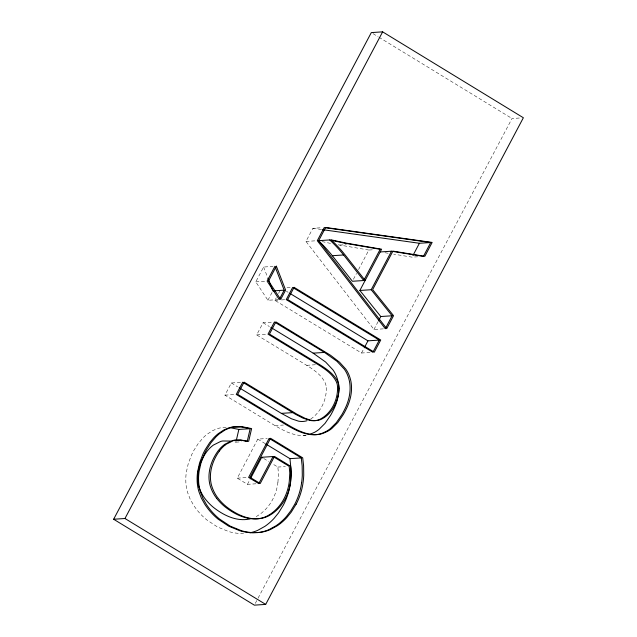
<?xml version="1.0" encoding="UTF-8"?>
<svg xmlns="http://www.w3.org/2000/svg" width="637" height="637" viewBox="0 0 637 637"><rect width="100%" height="100%" fill="white"/><g stroke="black" fill="none" stroke-linecap="round" stroke-linejoin="round"><path stroke-width="0.48" stroke-dasharray="3.19 2.39" d="M277.947 482.225L278.48 473.801L277.859 467.072L272.811 464.007M234.942 441.919L235.897 442.15L236.088 441.353M255.947 483.794L247.451 484.343L237.282 478.164L257.786 439.116L267.229 438.503M278.305 299.597L267.922 300.274L255.779 281.857L263.599 267.03L273.034 266.417M267.922 300.274L272.859 290.91M306.214 435.31C294.947 436.687 284.365 431.138 274.985 425.596L224.925 395.163L231.35 382.98L241.734 382.304M326.017 385.592A15.137 14.157 86.3 0 0 324.822 382.112C320.952 374.596 313.635 369.699 306.684 365.312L256.687 334.919L263.113 322.728L272.548 322.115M370.033 352.468L361.537 353.025L274.897 300.361L276.275 297.75M278.568 293.402L280.407 289.915M383.394 328.851L373.959 329.464L305.959 241.431L312.886 228.301L322.322 227.688M353.416 279.317L356.505 273.464M358.559 269.555L368.847 250.038L374.508 249.672M247.451 484.343L250.126 479.271M361.537 353.025L363.831 348.67M373.959 329.464L378.052 321.701M255.294 603.39L257.619 599.003M258.081 598.119L512.029 118.498L521.472 117.885M310.721 419.042C321.215 411.932 327.649 398.157 326.017 385.592M305.959 241.431L316.342 240.754M339.784 245.07L346.393 244.64M417.737 256.783L412.075 257.157L393.706 254.155M255.779 281.857L266.162 281.18M286.984 287.805L290.759 287.558M274.897 300.361L277.732 300.178M281.506 299.931L285.28 299.685M256.687 334.919L267.07 334.242M306.684 365.312L316.119 364.69M224.925 395.163L235.308 394.486M274.985 425.596L283.481 425.038M235.897 442.15L241.566 441.783M277.859 467.072L285.408 466.579M237.282 478.164L247.666 477.487M226.119 427.395L220.999 427.785A29.628 27.717 86.3 0 0 217.106 428.733L212.336 430.787L206.762 434.53A47.608 44.542 86.3 0 0 203.179 437.754L198.274 443.479L193.951 450.271A73.701 68.947 86.3 0 0 191.578 454.945L188.273 463.545L186.346 472.152A51.525 48.205 86.3 0 0 185.781 479.048L185.853 482.472A41.158 38.507 86.3 0 0 187.596 492.465L190.057 498.882L193.537 505.125A64.791 60.611 86.3 0 0 206.73 519.848L217.384 526.926L228.723 531.569A57.155 53.468 86.3 0 0 240.268 533.495L243.573 533.511M312.886 228.301L321.677 229.535M385.003 252.738L388.873 253.367M338.151 244.791L368.847 250.038M330.563 243.398L321.613 241.487M286.419 291.276L288.115 292.303M263.113 322.728L269.363 326.534M231.35 382.98L237.601 386.778M257.786 439.116L265.159 443.591M263.742 458.497L268.782 461.554M373.011 33.626L378.091 36.731M378.943 37.249L512.029 118.498M263.599 267.03L267.516 277.135M305.728 435.278A28.577 26.738 86.3 0 1 303.379 435.493M277.931 482.225A47.409 44.359 86.3 0 1 271.442 501.669A44.351 41.493 86.3 0 1 259.816 514.354L256.719 516.296A30.584 28.609 86.3 0 1 254.585 517.348"/><path stroke-width="0.96" d="M236.271 440.565L238.859 429.434L250.182 428.693L247.228 441.409L245.341 441.537M284.182 290.169L279.253 299.533L267.11 281.116L274.921 266.29L284.182 290.169L272.859 290.91M251.018 477.575L261.719 457.27L273.05 456.53L289.182 466.332L289.803 473.06L289.27 481.484A47.409 44.359 86.3 0 1 283.409 499.83A44.351 41.493 86.3 0 1 271.147 513.613L268.042 515.556A30.584 28.609 86.3 0 1 260.294 518.391C247.411 520.803 234.711 514.449 224.829 506.702A53.365 49.925 86.3 0 1 216.628 498.293M363.711 280.527L380.17 249.306L344.8 243.215L329.703 239.942L318.373 240.682A135.474 126.739 86.3 0 1 332.299 255.708L352.388 281.267L363.711 280.527L343.63 254.967L332.307 255.708M380.17 251.949L391.5 251.209L423.398 256.416L430.716 242.53L324.209 227.56L317.29 240.69L385.281 328.724L392.105 315.785L380.775 316.525L359.873 290.464L381.611 249.21L346.241 243.119L331.136 239.846A135.474 126.739 86.3 0 1 345.063 254.88L365.152 280.431M273.05 456.53L258.773 483.602L248.613 477.424L269.117 438.375L301.269 457.915L302.161 465.95L302.296 475.21A70.922 66.352 86.3 0 1 301.635 482.615M359.873 290.464L371.196 289.724L391.5 251.209M364.292 347.802L367.963 340.835L379.286 340.102L372.868 352.285L286.228 299.621L292.654 287.438L379.286 340.102M378.505 320.841L380.775 316.525M412.991 255.421L419.393 243.27L430.716 242.53M113.641 519.243L371.315 32.591L382.638 31.85L523.359 117.757L265.685 604.409L254.362 605.15L113.641 519.243L124.971 518.502L265.685 604.409M124.971 518.502L382.638 31.85M296.133 504.186L291.26 512.1L286.769 517.618A57.147 53.468 86.3 0 1 277.676 525.525L270.407 529.554M219.415 450.972C212.83 460.081 208.88 471.722 210.982 482.989A26.3 24.604 86.3 0 0 211.779 486.135A36.986 34.597 86.3 0 0 217.265 497.163A53.365 49.925 86.3 0 0 226.27 506.598C236.144 514.37 248.852 520.708 261.735 518.295A30.584 28.609 86.3 0 0 269.483 515.46L272.572 513.502A44.351 41.493 86.3 0 0 284.19 500.825A47.409 44.359 86.3 0 0 290.703 481.389L291.244 472.965L290.623 466.244L274.483 456.434L260.214 483.515L250.046 477.336L270.558 438.28L302.702 457.828L303.602 465.854L303.738 475.114A70.922 66.352 86.3 0 1 303.069 482.52A63.748 59.639 86.3 0 1 296.157 504.201M270.932 327.482L313.165 353.153L324.496 352.42L336.957 361.306L344.314 369.157A29.151 27.272 86.3 0 1 347.794 375.639C352.221 386.826 349.848 399.495 344.426 409.894A80.947 75.731 86.3 0 1 341.846 414.671L336.328 422.673L330.324 428.637A33.904 31.715 86.3 0 1 326.064 431.48L321.645 433.447A28.577 26.738 86.3 0 1 314.702 434.76C304.406 435.023 294.939 429.911 286.308 424.855L236.255 394.43L242.681 382.24L295.425 414.257L302.774 418.031L309.654 420.364A21.085 19.723 86.3 0 0 312.106 420.691L312.91 420.731A19.118 17.884 86.3 0 0 319.097 419.695C331.742 413.931 338.908 398.268 337.339 384.852A15.137 14.157 86.3 0 0 336.145 381.372C332.283 373.855 324.958 368.958 318.006 364.571L268.01 334.178L274.436 321.988L324.496 352.42M239.162 387.726L281.347 413.365L292.678 412.633M265.828 444.005L289.939 458.656L301.269 457.915M257.961 532.596L253.04 532.651A57.155 53.468 86.3 0 1 241.487 530.732L230.148 526.09L219.502 519.012A64.791 60.611 86.3 0 1 206.292 504.297L202.821 498.054L200.368 491.629A41.158 38.507 86.3 0 1 198.617 481.636L198.545 478.212A51.525 48.205 86.3 0 1 199.11 471.324L201.045 462.717L204.342 454.109A73.701 68.947 86.3 0 1 206.714 449.435L211.046 442.651L215.943 436.926A47.608 44.542 86.3 0 1 219.526 433.693L225.1 429.959L229.869 427.905A29.628 27.717 86.3 0 1 233.763 426.949L242.156 426.726L251.623 428.597L248.661 441.322L240.722 439.992L234.105 440.239A19.723 18.449 86.3 0 0 232.083 440.661L224.742 444.331A33.681 31.516 86.3 0 0 222.759 445.908A34.613 32.376 86.3 0 0 217.981 451.076C211.38 460.169 207.447 471.818 209.549 483.085A26.3 24.604 86.3 0 0 210.337 486.222A36.962 34.581 86.3 0 0 216.612 498.301M229.392 427.554L238.859 429.434M230.443 441.075L222.783 440.979A19.723 18.449 86.3 0 0 220.76 441.401L213.411 445.064A33.681 31.516 86.3 0 0 212.089 446.091A34.613 32.376 86.3 0 0 206.659 451.808C200.058 460.909 196.124 472.558 198.218 483.817A26.3 24.604 86.3 0 0 199.015 486.963M322.656 229.678L419.393 243.27M247.228 441.409L240.921 440.231L235.547 440.151A19.723 18.449 86.3 0 0 233.524 440.565L226.175 444.236A33.681 31.516 86.3 0 0 224.853 445.263M318.373 240.682L319.416 240.953M250.182 428.693L240.714 426.814L232.322 427.045A29.628 27.717 86.3 0 0 228.436 428L223.667 430.055L218.085 433.789A47.99 44.901 86.3 0 0 213.65 437.898L209.605 442.747L205.273 449.531A73.701 68.947 86.3 0 0 202.9 454.205L199.604 462.804L197.669 471.42A51.525 48.205 86.3 0 0 197.112 478.307L197.175 481.731A41.158 38.507 86.3 0 0 198.927 491.724L201.38 498.15L204.867 504.385A64.791 60.611 86.3 0 0 218.061 519.107L228.707 526.186L240.045 530.828A57.155 53.468 86.3 0 0 251.599 532.755L259.57 532.444A43.467 40.664 86.3 0 0 270.407 529.554M281.347 413.365L291.443 418.772L298.331 421.097A21.085 19.723 86.3 0 0 300.783 421.431L301.58 421.471A19.118 17.884 86.3 0 0 307.018 420.699M289.819 293.339L367.963 340.835M261.719 457.27L262.731 457.884M313.165 353.153L325.634 362.047L332.984 369.898A29.151 27.272 86.3 0 1 336.471 376.371C340.899 387.567 338.518 400.235 333.095 410.634A80.947 75.731 86.3 0 1 330.515 415.412L324.997 423.414L319.002 429.378A33.904 31.715 86.3 0 1 314.742 432.22L310.315 434.187A28.577 26.738 86.3 0 1 309.184 434.545M371.196 289.724L392.105 315.785M267.874 278.05L272.501 289.994M289.939 458.656L290.926 468.259L290.974 475.95A70.922 66.352 86.3 0 1 290.305 483.356A63.748 59.639 86.3 0 1 283.393 505.03L278.496 512.936L274.006 518.446A57.147 53.468 86.3 0 1 264.904 526.353L257.643 530.39A43.467 40.664 86.3 0 1 249.983 532.779M329.711 239.934A135.474 126.739 86.3 0 1 343.622 254.975M301.627 482.615A63.748 59.639 86.3 0 1 294.716 504.289L290.862 510.699L286.507 516.4A57.346 53.651 86.3 0 1 276.235 525.621L268.965 529.65A43.467 40.664 86.3 0 1 258.136 532.54M250.118 518.876A30.584 28.609 86.3 0 1 248.963 519.131C236.08 521.544 223.388 515.19 213.506 507.434A53.365 49.925 86.3 0 1 204.509 497.991A36.986 34.597 86.3 0 1 199.023 486.963M219.423 450.98A34.613 32.376 86.3 0 1 224.845 445.255M339.226 388.459C338.494 400.673 332.347 414.472 320.538 419.6A19.118 17.884 86.3 0 1 314.344 420.635L313.547 420.603A21.085 19.723 86.3 0 1 311.095 420.269L305.306 418.405L296.858 414.161L244.114 382.144L237.689 394.335L287.749 424.76C296.38 429.824 305.848 434.928 316.143 434.665A28.577 26.738 86.3 0 0 323.078 433.351L327.506 431.384A33.904 31.715 86.3 0 0 331.766 428.542L337.769 422.586L343.279 414.576A80.947 75.731 86.3 0 0 345.867 409.798C351.282 399.399 353.662 386.731 349.235 375.543A29.151 27.272 86.3 0 0 345.748 369.062L339.513 362.198L330.579 355.295L275.877 321.892L269.451 334.083L319.448 364.475C326.399 368.871 333.716 373.768 337.586 381.276A15.137 14.157 86.3 0 1 338.78 384.756L339.226 388.459M276.362 266.194L268.543 281.021L280.686 299.438L285.623 290.074L276.362 266.194M294.087 287.343L287.661 299.533L374.301 352.189L380.727 340.007L294.087 287.343M325.65 227.473L318.723 240.603L386.723 328.636L393.547 315.689L372.637 289.628L392.933 251.113L424.839 256.321L432.157 242.434L325.65 227.473"/></g></svg>
